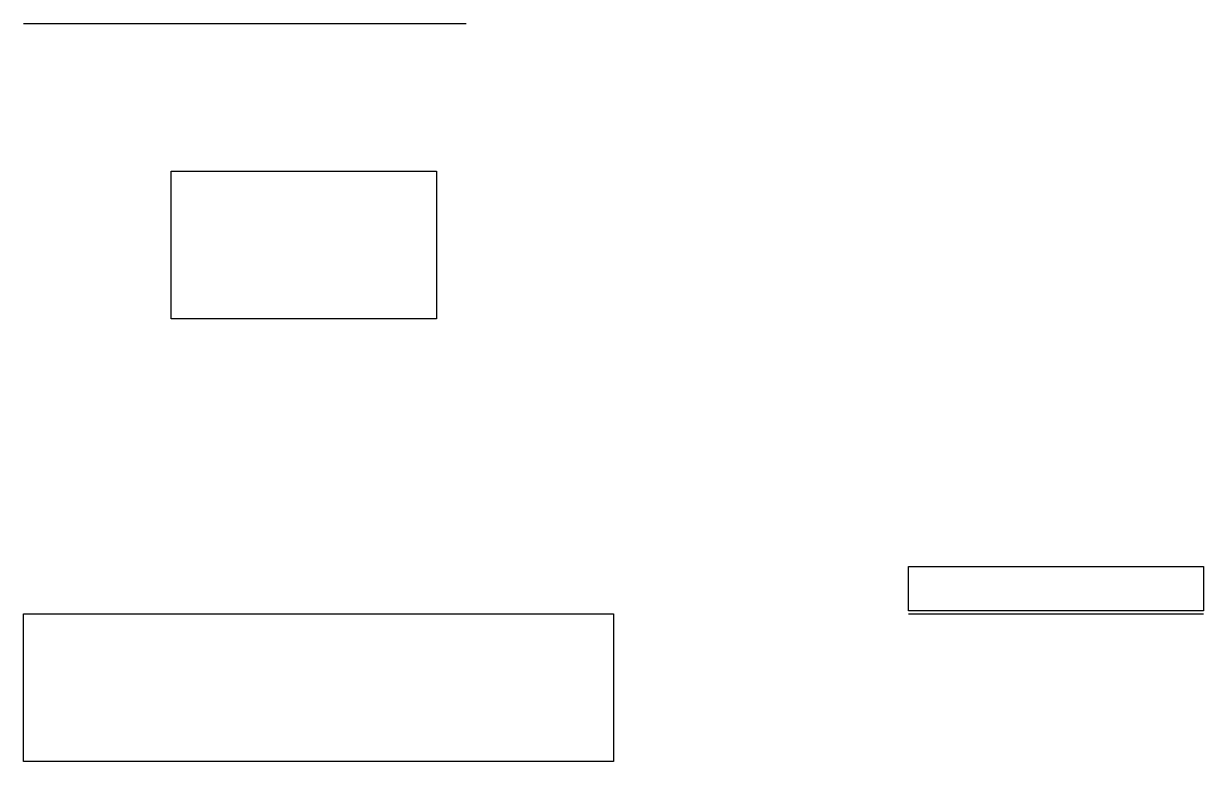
# Model space of a CAD drawing. Extents: x 25 to 229, y 51 to 178.
import ezdxf

# ---------------------------------------------------------------- set-up
doc = ezdxf.new("R2010")
doc.units = 0
doc.layers.add('VDRAW_REVIEW_GEOMETRY', color=7, linetype='CONTINUOUS')

msp = doc.modelspace()

# ---------------------------------------------------------------- linework, layer by layer
at = {"layer": 'VDRAW_REVIEW_GEOMETRY', "color": 7, "linetype": 'CONTINUOUS'}
for p, q in [((25.4, 177.8), (101.6, 177.8)), ((177.8, 76.2), (228.6, 76.2))]:
    msp.add_line(p, q, dxfattribs=at)
for points in [[(50.8, 152.4), (96.52, 152.4), (96.52, 127), (50.8, 127)], [(177.8, 84.33), (228.6, 84.33), (228.6, 76.71), (177.8, 76.71)], [(25.4, 76.2), (127, 76.2), (127, 50.8), (25.4, 50.8)]]:
    msp.add_lwpolyline(points, close=True, dxfattribs=at)

doc.saveas('drawing.dxf')
